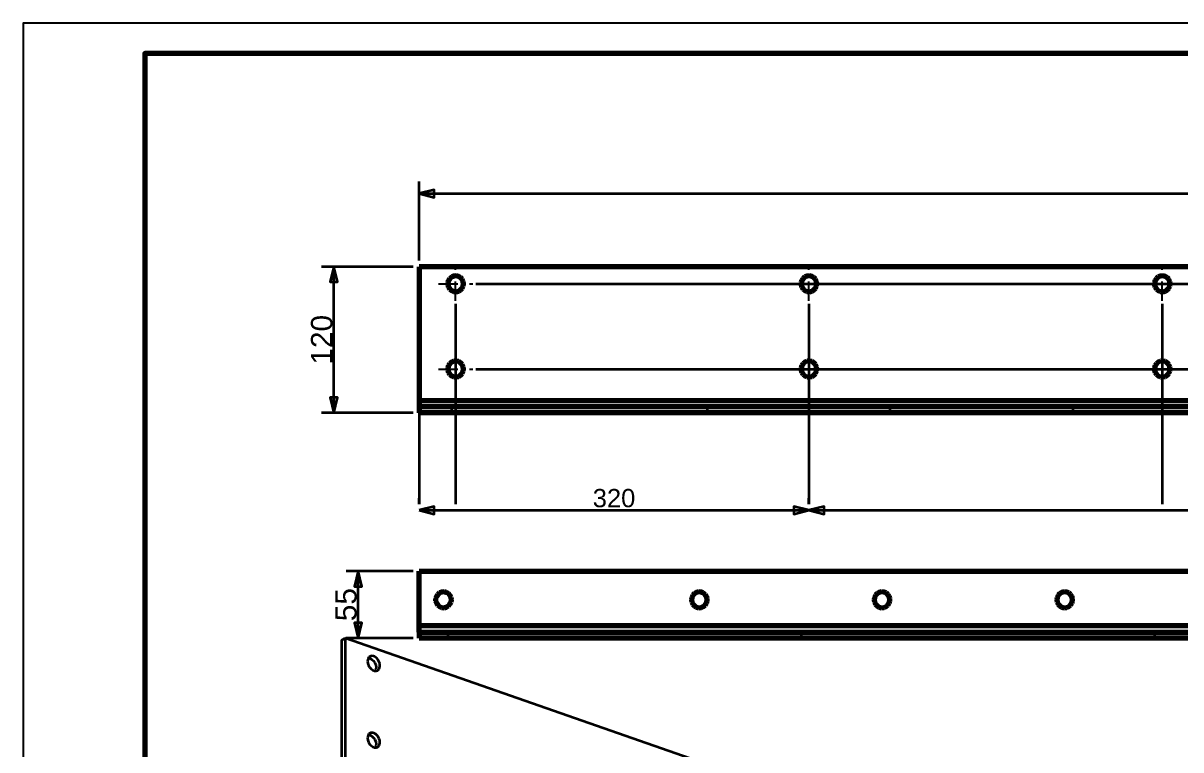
# Model space of a CAD drawing. Header units: millimetres. Extents: x 0 to 420, y 0 to 297.
# Drawn here: x 0 to 190.1, y 177.7 to 297 of the extents above; entities that cross this region are included whole.
import ezdxf
from ezdxf.enums import TextEntityAlignment as Align

# ---------------------------------------------------------------- set-up
doc = ezdxf.new("R2010")
doc.units = ezdxf.units.MM
doc.linetypes.add('CENTER', pattern=[5.08, 3.175, -0.635, 0.635, -0.635])
doc.linetypes.add('DASHED', pattern=[1.524, 1.27, -0.254])
doc.styles.add('GOST', font='Arial')

msp = doc.modelspace()

# ---------------------------------------------------------------- linework, layer by layer
at = {"color": 7, "lineweight": 35}
for p, q in [((65, 258), (65, 271)), ((65, 269), (367, 269)), ((64, 257), (49, 257)), ((51, 233), (51, 257)), ((74.3, 254.2), (382, 254.2)), ((132.3, 254.2), (382, 254.2)), ((71, 250.9), (71, 218)), ((129, 250.9), (129, 218)), ((187, 250.9), (187, 218)), ((74.3, 240.2), (382, 240.2)), ((132.3, 240.2), (382, 240.2)), ((71, 236.9), (71, 218)), ((129, 236.9), (129, 218)), ((187, 236.9), (187, 218)), ((64, 233), (49, 233)), ((65, 233), (65, 218)), ((65, 218), (65, 219)), ((129, 218), (129, 219)), ((129, 218), (129, 219)), ((65, 217), (129, 217)), ((129, 217), (303, 217)), ((64, 207), (53, 207)), ((55, 196), (55, 207)), ((64, 196), (53, 196))]:
    msp.add_line(p, q, dxfattribs=at)
at = {"color": 1, "lineweight": 70}
for p, q in [((65, 257), (65, 235)), ((367, 257), (65, 257)), ((69.83, 254.76), (69.71, 254.39)), ((70.05, 255.08), (69.83, 254.76)), ((70.35, 255.33), (70.05, 255.08)), ((70.71, 255.47), (70.35, 255.33)), ((71.1, 255.5), (70.71, 255.47)), ((71.47, 255.41), (71.1, 255.5)), ((71.81, 255.22), (71.47, 255.41)), ((72.07, 254.93), (71.81, 255.22)), ((72.24, 254.58), (72.07, 254.93)), ((127.83, 254.76), (127.71, 254.39)), ((128.05, 255.08), (127.83, 254.76)), ((128.35, 255.33), (128.05, 255.08)), ((128.71, 255.47), (128.35, 255.33)), ((129.1, 255.5), (128.71, 255.47)), ((129.47, 255.41), (129.1, 255.5)), ((129.81, 255.22), (129.47, 255.41)), ((130.07, 254.93), (129.81, 255.22)), ((130.24, 254.58), (130.07, 254.93)), ((185.83, 254.76), (185.71, 254.39)), ((186.05, 255.08), (185.83, 254.76)), ((186.35, 255.33), (186.05, 255.08)), ((186.71, 255.47), (186.35, 255.33)), ((187.1, 255.5), (186.71, 255.47)), ((187.47, 255.41), (187.1, 255.5)), ((187.81, 255.22), (187.47, 255.41)), ((188.07, 254.93), (187.81, 255.22)), ((188.24, 254.58), (188.07, 254.93)), ((69.71, 254.39), (69.71, 254.01)), ((69.71, 254.01), (69.83, 253.64)), ((69.83, 253.64), (70.05, 253.32)), ((70.05, 253.32), (70.35, 253.07)), ((70.35, 253.07), (70.71, 252.93)), ((70.71, 252.93), (71.1, 252.9)), ((71.1, 252.9), (71.47, 252.99)), ((71.47, 252.99), (71.81, 253.18)), ((71.81, 253.18), (72.07, 253.47)), ((72.07, 253.47), (72.24, 253.82)), ((72.3, 254.2), (72.24, 254.58)), ((72.24, 253.82), (72.3, 254.2)), ((127.71, 254.39), (127.71, 254.01)), ((127.71, 254.01), (127.83, 253.64)), ((127.83, 253.64), (128.05, 253.32)), ((128.05, 253.32), (128.35, 253.07)), ((128.35, 253.07), (128.71, 252.93)), ((128.71, 252.93), (129.1, 252.9)), ((129.1, 252.9), (129.47, 252.99)), ((129.47, 252.99), (129.81, 253.18)), ((129.81, 253.18), (130.07, 253.47)), ((130.07, 253.47), (130.24, 253.82)), ((130.3, 254.2), (130.24, 254.58)), ((130.24, 253.82), (130.3, 254.2)), ((185.71, 254.39), (185.71, 254.01)), ((185.71, 254.01), (185.83, 253.64)), ((185.83, 253.64), (186.05, 253.32)), ((186.05, 253.32), (186.35, 253.07)), ((186.35, 253.07), (186.71, 252.93)), ((186.71, 252.93), (187.1, 252.9)), ((187.1, 252.9), (187.47, 252.99)), ((187.47, 252.99), (187.81, 253.18)), ((187.81, 253.18), (188.07, 253.47)), ((188.07, 253.47), (188.24, 253.82)), ((188.3, 254.2), (188.24, 254.58)), ((188.24, 253.82), (188.3, 254.2)), ((70.71, 241.47), (70.35, 241.33)), ((71.1, 241.5), (70.71, 241.47)), ((71.47, 241.41), (71.1, 241.5)), ((71.81, 241.22), (71.47, 241.41)), ((128.71, 241.47), (128.35, 241.33)), ((129.1, 241.5), (128.71, 241.47)), ((129.47, 241.41), (129.1, 241.5)), ((129.81, 241.22), (129.47, 241.41)), ((186.71, 241.47), (186.35, 241.33)), ((187.1, 241.5), (186.71, 241.47)), ((187.47, 241.41), (187.1, 241.5)), ((187.81, 241.22), (187.47, 241.41)), ((69.83, 240.76), (69.71, 240.39)), ((69.71, 240.39), (69.71, 240.01)), ((69.71, 240.01), (69.83, 239.64)), ((70.05, 241.08), (69.83, 240.76)), ((69.83, 239.64), (70.05, 239.32)), ((70.35, 241.33), (70.05, 241.08)), ((72.07, 240.93), (71.81, 241.22)), ((71.81, 239.18), (72.07, 239.47)), ((72.24, 240.58), (72.07, 240.93)), ((72.07, 239.47), (72.24, 239.82)), ((72.3, 240.2), (72.24, 240.58)), ((72.24, 239.82), (72.3, 240.2)), ((127.83, 240.76), (127.71, 240.39)), ((127.71, 240.39), (127.71, 240.01)), ((127.71, 240.01), (127.83, 239.64)), ((128.05, 241.08), (127.83, 240.76)), ((127.83, 239.64), (128.05, 239.32)), ((128.35, 241.33), (128.05, 241.08)), ((130.07, 240.93), (129.81, 241.22)), ((129.81, 239.18), (130.07, 239.47)), ((130.24, 240.58), (130.07, 240.93)), ((130.07, 239.47), (130.24, 239.82)), ((130.3, 240.2), (130.24, 240.58)), ((130.24, 239.82), (130.3, 240.2)), ((185.83, 240.76), (185.71, 240.39)), ((185.71, 240.39), (185.71, 240.01)), ((185.71, 240.01), (185.83, 239.64)), ((186.05, 241.08), (185.83, 240.76)), ((185.83, 239.64), (186.05, 239.32)), ((186.35, 241.33), (186.05, 241.08)), ((188.07, 240.93), (187.81, 241.22)), ((187.81, 239.18), (188.07, 239.47)), ((188.24, 240.58), (188.07, 240.93)), ((188.07, 239.47), (188.24, 239.82)), ((188.3, 240.2), (188.24, 240.58)), ((188.24, 239.82), (188.3, 240.2)), ((70.05, 239.32), (70.35, 239.07)), ((70.35, 239.07), (70.71, 238.93)), ((70.71, 238.93), (71.1, 238.9)), ((71.1, 238.9), (71.47, 238.99)), ((71.47, 238.99), (71.81, 239.18)), ((128.05, 239.32), (128.35, 239.07)), ((128.35, 239.07), (128.71, 238.93)), ((128.71, 238.93), (129.1, 238.9)), ((129.1, 238.9), (129.47, 238.99)), ((129.47, 238.99), (129.81, 239.18)), ((186.05, 239.32), (186.35, 239.07)), ((186.35, 239.07), (186.71, 238.93)), ((186.71, 238.93), (187.1, 238.9)), ((187.1, 238.9), (187.47, 238.99)), ((187.47, 238.99), (187.81, 239.18)), ((65, 235), (65, 234.89)), ((65, 235), (367, 235)), ((65, 234.89), (65, 234.78)), ((65, 234.78), (65, 234.67)), ((65, 234.67), (65, 234.57)), ((65, 234.57), (65, 234.47)), ((65, 234.47), (65, 234.38)), ((65, 234.38), (65, 234.29)), ((65, 234.29), (65, 234.22)), ((65, 234.22), (65, 234.15)), ((65, 234.15), (65, 234.1)), ((65, 234.1), (65, 234.06)), ((65, 234.06), (65, 234.03)), ((65, 234.03), (65, 234.01)), ((65, 234.01), (65, 234)), ((65, 234), (65, 233)), ((367, 234), (65, 234)), ((367, 233), (65, 233)), ((65, 198), (65, 207)), ((65, 207), (367, 207)), ((68.35, 203.43), (68.05, 203.18)), ((68.71, 203.57), (68.35, 203.43)), ((69.1, 203.6), (68.71, 203.57)), ((69.47, 203.51), (69.1, 203.6)), ((69.81, 203.32), (69.47, 203.51)), ((110.53, 203.51), (110.19, 203.32)), ((110.9, 203.6), (110.53, 203.51)), ((111.29, 203.57), (110.9, 203.6)), ((111.65, 203.43), (111.29, 203.57)), ((111.95, 203.18), (111.65, 203.43)), ((140.53, 203.51), (140.19, 203.32)), ((140.9, 203.6), (140.53, 203.51)), ((141.29, 203.57), (140.9, 203.6)), ((141.65, 203.43), (141.29, 203.57)), ((141.95, 203.18), (141.65, 203.43)), ((170.53, 203.51), (170.19, 203.32)), ((170.9, 203.6), (170.53, 203.51)), ((171.29, 203.57), (170.9, 203.6)), ((171.65, 203.43), (171.29, 203.57)), ((171.95, 203.18), (171.65, 203.43)), ((67.83, 202.86), (67.71, 202.49)), ((67.71, 202.49), (67.71, 202.11)), ((67.71, 202.11), (67.83, 201.74)), ((68.05, 203.18), (67.83, 202.86)), ((67.83, 201.74), (68.05, 201.42)), ((70.07, 203.03), (69.81, 203.32)), ((69.81, 201.28), (70.07, 201.57)), ((70.24, 202.68), (70.07, 203.03)), ((70.07, 201.57), (70.24, 201.92)), ((70.3, 202.3), (70.24, 202.68)), ((70.24, 201.92), (70.3, 202.3)), ((109.76, 202.68), (109.7, 202.3)), ((109.7, 202.3), (109.76, 201.92)), ((109.93, 203.03), (109.76, 202.68)), ((109.76, 201.92), (109.93, 201.57)), ((110.19, 203.32), (109.93, 203.03)), ((109.93, 201.57), (110.19, 201.28)), ((112.17, 202.86), (111.95, 203.18)), ((111.95, 201.42), (112.17, 201.74)), ((112.29, 202.49), (112.17, 202.86)), ((112.17, 201.74), (112.29, 202.11)), ((112.29, 202.11), (112.29, 202.49)), ((139.76, 202.68), (139.7, 202.3)), ((139.7, 202.3), (139.76, 201.92)), ((139.93, 203.03), (139.76, 202.68)), ((139.76, 201.92), (139.93, 201.57)), ((140.19, 203.32), (139.93, 203.03)), ((139.93, 201.57), (140.19, 201.28)), ((142.17, 202.86), (141.95, 203.18)), ((141.95, 201.42), (142.17, 201.74)), ((142.29, 202.49), (142.17, 202.86)), ((142.17, 201.74), (142.29, 202.11)), ((142.29, 202.11), (142.29, 202.49)), ((169.76, 202.68), (169.7, 202.3)), ((169.7, 202.3), (169.76, 201.92)), ((169.93, 203.03), (169.76, 202.68)), ((169.76, 201.92), (169.93, 201.57)), ((170.19, 203.32), (169.93, 203.03)), ((169.93, 201.57), (170.19, 201.28)), ((172.17, 202.86), (171.95, 203.18)), ((171.95, 201.42), (172.17, 201.74)), ((172.29, 202.49), (172.17, 202.86)), ((172.17, 201.74), (172.29, 202.11)), ((172.29, 202.11), (172.29, 202.49)), ((68.05, 201.42), (68.35, 201.17)), ((68.35, 201.17), (68.71, 201.03)), ((68.71, 201.03), (69.1, 201)), ((69.1, 201), (69.47, 201.09)), ((69.47, 201.09), (69.81, 201.28)), ((110.19, 201.28), (110.53, 201.09)), ((110.53, 201.09), (110.9, 201)), ((110.9, 201), (111.29, 201.03)), ((111.29, 201.03), (111.65, 201.17)), ((111.65, 201.17), (111.95, 201.42)), ((140.19, 201.28), (140.53, 201.09)), ((140.53, 201.09), (140.9, 201)), ((140.9, 201), (141.29, 201.03)), ((141.29, 201.03), (141.65, 201.17)), ((141.65, 201.17), (141.95, 201.42)), ((170.19, 201.28), (170.53, 201.09)), ((170.53, 201.09), (170.9, 201)), ((170.9, 201), (171.29, 201.03)), ((171.29, 201.03), (171.65, 201.17)), ((171.65, 201.17), (171.95, 201.42)), ((65, 197.89), (65, 198)), ((367, 198), (65, 198)), ((65, 197.78), (65, 197.89)), ((65, 197.67), (65, 197.78)), ((65, 197.57), (65, 197.67)), ((65, 197.47), (65, 197.57)), ((65, 197.38), (65, 197.47)), ((65, 197.29), (65, 197.38)), ((65, 197.22), (65, 197.29)), ((65, 197.15), (65, 197.22)), ((65, 197.1), (65, 197.15)), ((65, 197.06), (65, 197.1)), ((65, 197.03), (65, 197.06)), ((65, 197.01), (65, 197.03)), ((65, 197), (65, 197.01)), ((65, 197), (65, 196)), ((65, 197), (367, 197)), ((367, 196), (65, 196))]:
    msp.add_line(p, q, dxfattribs=at)
at = {"color": 5, "linetype": 'DASHED', "lineweight": 35}
for p, q in [((65, 257), (367, 257)), ((65, 235), (65, 257)), ((69.71, 254.39), (69.83, 254.76)), ((69.83, 254.76), (70.05, 255.08)), ((70.05, 255.08), (70.35, 255.33)), ((70.35, 255.33), (70.71, 255.47)), ((70.71, 255.47), (71.1, 255.5)), ((71.1, 255.5), (71.47, 255.41)), ((71.47, 255.41), (71.81, 255.22)), ((71.81, 255.22), (72.07, 254.93)), ((72.07, 254.93), (72.24, 254.58)), ((127.71, 254.39), (127.83, 254.76)), ((127.83, 254.76), (128.05, 255.08)), ((128.05, 255.08), (128.35, 255.33)), ((128.35, 255.33), (128.71, 255.47)), ((128.71, 255.47), (129.1, 255.5)), ((129.1, 255.5), (129.47, 255.41)), ((129.47, 255.41), (129.81, 255.22)), ((129.81, 255.22), (130.07, 254.93)), ((130.07, 254.93), (130.24, 254.58)), ((185.71, 254.39), (185.83, 254.76)), ((185.83, 254.76), (186.05, 255.08)), ((186.05, 255.08), (186.35, 255.33)), ((186.35, 255.33), (186.71, 255.47)), ((186.71, 255.47), (187.1, 255.5)), ((187.1, 255.5), (187.47, 255.41)), ((187.47, 255.41), (187.81, 255.22)), ((187.81, 255.22), (188.07, 254.93)), ((188.07, 254.93), (188.24, 254.58)), ((69.71, 254.01), (69.71, 254.39)), ((69.83, 253.64), (69.71, 254.01)), ((70.05, 253.32), (69.83, 253.64)), ((70.35, 253.07), (70.05, 253.32)), ((70.71, 252.93), (70.35, 253.07)), ((71.1, 252.9), (70.71, 252.93)), ((71.47, 252.99), (71.1, 252.9)), ((71.81, 253.18), (71.47, 252.99)), ((72.07, 253.47), (71.81, 253.18)), ((72.24, 253.82), (72.07, 253.47)), ((72.24, 254.58), (72.3, 254.2)), ((72.3, 254.2), (72.24, 253.82)), ((127.71, 254.01), (127.71, 254.39)), ((127.83, 253.64), (127.71, 254.01)), ((128.05, 253.32), (127.83, 253.64)), ((128.35, 253.07), (128.05, 253.32)), ((128.71, 252.93), (128.35, 253.07)), ((129.1, 252.9), (128.71, 252.93)), ((129.47, 252.99), (129.1, 252.9)), ((129.81, 253.18), (129.47, 252.99)), ((130.07, 253.47), (129.81, 253.18)), ((130.24, 253.82), (130.07, 253.47)), ((130.24, 254.58), (130.3, 254.2)), ((130.3, 254.2), (130.24, 253.82)), ((185.71, 254.01), (185.71, 254.39)), ((185.83, 253.64), (185.71, 254.01)), ((186.05, 253.32), (185.83, 253.64)), ((186.35, 253.07), (186.05, 253.32)), ((186.71, 252.93), (186.35, 253.07)), ((187.1, 252.9), (186.71, 252.93)), ((187.47, 252.99), (187.1, 252.9)), ((187.81, 253.18), (187.47, 252.99)), ((188.07, 253.47), (187.81, 253.18)), ((188.24, 253.82), (188.07, 253.47)), ((188.24, 254.58), (188.3, 254.2)), ((188.3, 254.2), (188.24, 253.82)), ((70.35, 241.33), (70.71, 241.47)), ((70.71, 241.47), (71.1, 241.5)), ((71.1, 241.5), (71.47, 241.41)), ((71.47, 241.41), (71.81, 241.22)), ((128.35, 241.33), (128.71, 241.47)), ((128.71, 241.47), (129.1, 241.5)), ((129.1, 241.5), (129.47, 241.41)), ((129.47, 241.41), (129.81, 241.22)), ((186.35, 241.33), (186.71, 241.47)), ((186.71, 241.47), (187.1, 241.5)), ((187.1, 241.5), (187.47, 241.41)), ((187.47, 241.41), (187.81, 241.22)), ((69.71, 240.39), (69.83, 240.76)), ((69.71, 240.01), (69.71, 240.39)), ((69.83, 239.64), (69.71, 240.01)), ((69.83, 240.76), (70.05, 241.08)), ((70.05, 239.32), (69.83, 239.64)), ((70.05, 241.08), (70.35, 241.33)), ((71.81, 241.22), (72.07, 240.93)), ((72.07, 239.47), (71.81, 239.18)), ((72.07, 240.93), (72.24, 240.58)), ((72.24, 239.82), (72.07, 239.47)), ((72.24, 240.58), (72.3, 240.2)), ((72.3, 240.2), (72.24, 239.82)), ((127.71, 240.39), (127.83, 240.76)), ((127.71, 240.01), (127.71, 240.39)), ((127.83, 239.64), (127.71, 240.01)), ((127.83, 240.76), (128.05, 241.08)), ((128.05, 239.32), (127.83, 239.64)), ((128.05, 241.08), (128.35, 241.33)), ((129.81, 241.22), (130.07, 240.93)), ((130.07, 239.47), (129.81, 239.18)), ((130.07, 240.93), (130.24, 240.58)), ((130.24, 239.82), (130.07, 239.47)), ((130.24, 240.58), (130.3, 240.2)), ((130.3, 240.2), (130.24, 239.82)), ((185.71, 240.39), (185.83, 240.76)), ((185.71, 240.01), (185.71, 240.39)), ((185.83, 239.64), (185.71, 240.01)), ((185.83, 240.76), (186.05, 241.08)), ((186.05, 239.32), (185.83, 239.64)), ((186.05, 241.08), (186.35, 241.33)), ((187.81, 241.22), (188.07, 240.93)), ((188.07, 239.47), (187.81, 239.18)), ((188.07, 240.93), (188.24, 240.58)), ((188.24, 239.82), (188.07, 239.47)), ((188.24, 240.58), (188.3, 240.2)), ((188.3, 240.2), (188.24, 239.82)), ((70.35, 239.07), (70.05, 239.32)), ((70.71, 238.93), (70.35, 239.07)), ((71.1, 238.9), (70.71, 238.93)), ((71.47, 238.99), (71.1, 238.9)), ((71.81, 239.18), (71.47, 238.99)), ((128.35, 239.07), (128.05, 239.32)), ((128.71, 238.93), (128.35, 239.07)), ((129.1, 238.9), (128.71, 238.93)), ((129.47, 238.99), (129.1, 238.9)), ((129.81, 239.18), (129.47, 238.99)), ((186.35, 239.07), (186.05, 239.32)), ((186.71, 238.93), (186.35, 239.07)), ((187.1, 238.9), (186.71, 238.93)), ((187.47, 238.99), (187.1, 238.9)), ((187.81, 239.18), (187.47, 238.99)), ((65, 234.78), (65, 235)), ((65, 234.55), (65, 234.78)), ((65, 234.34), (65, 234.55)), ((65, 234.13), (65, 234.34)), ((65, 233.94), (65, 234.13)), ((65, 234), (367, 234)), ((65, 233), (65, 234)), ((65, 233.75), (65, 233.94)), ((67.73, 234), (67.7, 234)), ((67.7, 234), (67.73, 234)), ((67.83, 234), (67.73, 234)), ((67.73, 234), (67.83, 234)), ((67.98, 234), (67.83, 234)), ((67.83, 234), (67.98, 234)), ((68.19, 234), (67.98, 234)), ((67.98, 234), (68.19, 234)), ((68.44, 234), (68.19, 234)), ((68.19, 234), (68.44, 234)), ((68.71, 234), (68.44, 234)), ((68.44, 234), (68.71, 234)), ((69, 234), (68.71, 234)), ((68.71, 234), (69, 234)), ((69.29, 234), (69, 234)), ((69, 234), (69.29, 234)), ((69.56, 234), (69.29, 234)), ((69.29, 234), (69.56, 234)), ((69.81, 234), (69.56, 234)), ((69.56, 234), (69.81, 234)), ((70.02, 234), (69.81, 234)), ((69.81, 234), (70.02, 234)), ((70.17, 234), (70.02, 234)), ((70.02, 234), (70.17, 234)), ((70.27, 234), (70.17, 234)), ((70.17, 234), (70.27, 234)), ((70.3, 234), (70.27, 234)), ((70.27, 234), (70.3, 234)), ((70.3, 234), (70.3, 233)), ((109.73, 234), (109.7, 234)), ((109.7, 234), (109.73, 234)), ((109.83, 234), (109.73, 234)), ((109.73, 234), (109.83, 234)), ((109.98, 234), (109.83, 234)), ((109.83, 234), (109.98, 234)), ((110.19, 234), (109.98, 234)), ((109.98, 234), (110.19, 234)), ((110.44, 234), (110.19, 234)), ((110.19, 234), (110.44, 234)), ((110.71, 234), (110.44, 234)), ((110.44, 234), (110.71, 234)), ((111, 234), (110.71, 234)), ((110.71, 234), (111, 234)), ((111.29, 234), (111, 234)), ((111, 234), (111.29, 234)), ((111.56, 234), (111.29, 234)), ((111.29, 234), (111.56, 234)), ((111.81, 234), (111.56, 234)), ((111.56, 234), (111.81, 234)), ((112.02, 234), (111.81, 234)), ((111.81, 234), (112.02, 234)), ((112.17, 234), (112.02, 234)), ((112.02, 234), (112.17, 234)), ((112.27, 234), (112.17, 234)), ((112.17, 234), (112.27, 234)), ((112.3, 234), (112.27, 234)), ((112.27, 234), (112.3, 234)), ((112.3, 234), (112.3, 233)), ((139.73, 234), (139.7, 234)), ((139.7, 234), (139.73, 234)), ((139.83, 234), (139.73, 234)), ((139.73, 234), (139.83, 234)), ((139.98, 234), (139.83, 234)), ((139.83, 234), (139.98, 234)), ((140.19, 234), (139.98, 234)), ((139.98, 234), (140.19, 234)), ((140.44, 234), (140.19, 234)), ((140.19, 234), (140.44, 234)), ((140.71, 234), (140.44, 234)), ((140.44, 234), (140.71, 234)), ((141, 234), (140.71, 234)), ((140.71, 234), (141, 234)), ((141.29, 234), (141, 234)), ((141, 234), (141.29, 234)), ((141.56, 234), (141.29, 234)), ((141.29, 234), (141.56, 234)), ((141.81, 234), (141.56, 234)), ((141.56, 234), (141.81, 234)), ((142.02, 234), (141.81, 234)), ((141.81, 234), (142.02, 234)), ((142.17, 234), (142.02, 234)), ((142.02, 234), (142.17, 234)), ((142.27, 234), (142.17, 234)), ((142.17, 234), (142.27, 234)), ((142.3, 234), (142.27, 234)), ((142.27, 234), (142.3, 234)), ((142.3, 234), (142.3, 233)), ((169.73, 234), (169.7, 234)), ((169.7, 234), (169.73, 234)), ((169.83, 234), (169.73, 234)), ((169.73, 234), (169.83, 234)), ((169.98, 234), (169.83, 234)), ((169.83, 234), (169.98, 234)), ((170.19, 234), (169.98, 234)), ((169.98, 234), (170.19, 234)), ((170.44, 234), (170.19, 234)), ((170.19, 234), (170.44, 234)), ((170.71, 234), (170.44, 234)), ((170.44, 234), (170.71, 234)), ((171, 234), (170.71, 234)), ((170.71, 234), (171, 234)), ((171.29, 234), (171, 234)), ((171, 234), (171.29, 234)), ((171.56, 234), (171.29, 234)), ((171.29, 234), (171.56, 234)), ((171.81, 234), (171.56, 234)), ((171.56, 234), (171.81, 234)), ((172.02, 234), (171.81, 234)), ((171.81, 234), (172.02, 234)), ((172.17, 234), (172.02, 234)), ((172.02, 234), (172.17, 234)), ((172.27, 234), (172.17, 234)), ((172.17, 234), (172.27, 234)), ((172.3, 234), (172.27, 234)), ((172.27, 234), (172.3, 234)), ((172.3, 234), (172.3, 233)), ((65, 233.59), (65, 233.75)), ((65, 233.44), (65, 233.59)), ((65, 233.31), (65, 233.44)), ((65, 233.2), (65, 233.31)), ((65, 233.11), (65, 233.2)), ((65, 233.05), (65, 233.11)), ((65, 233.01), (65, 233.05)), ((65, 233), (65, 233.01)), ((367, 233), (65, 233)), ((67.73, 233), (67.7, 233)), ((67.7, 233), (67.73, 233)), ((67.83, 233), (67.73, 233)), ((67.73, 233), (67.83, 233)), ((67.98, 233), (67.83, 233)), ((67.83, 233), (67.98, 233)), ((68.19, 233), (67.98, 233)), ((67.98, 233), (68.19, 233)), ((68.44, 233), (68.19, 233)), ((68.19, 233), (68.44, 233)), ((68.71, 233), (68.44, 233)), ((68.44, 233), (68.71, 233)), ((69, 233), (68.71, 233)), ((68.71, 233), (69, 233)), ((69.29, 233), (69, 233)), ((69, 233), (69.29, 233)), ((69.56, 233), (69.29, 233)), ((69.29, 233), (69.56, 233)), ((69.81, 233), (69.56, 233)), ((69.56, 233), (69.81, 233)), ((70.02, 233), (69.81, 233)), ((69.81, 233), (70.02, 233)), ((70.17, 233), (70.02, 233)), ((70.02, 233), (70.17, 233)), ((70.27, 233), (70.17, 233)), ((70.17, 233), (70.27, 233)), ((70.3, 233), (70.27, 233)), ((70.27, 233), (70.3, 233)), ((109.73, 233), (109.7, 233)), ((109.7, 233), (109.73, 233)), ((109.83, 233), (109.73, 233)), ((109.73, 233), (109.83, 233)), ((109.98, 233), (109.83, 233)), ((109.83, 233), (109.98, 233)), ((110.19, 233), (109.98, 233)), ((109.98, 233), (110.19, 233)), ((110.44, 233), (110.19, 233)), ((110.19, 233), (110.44, 233)), ((110.71, 233), (110.44, 233)), ((110.44, 233), (110.71, 233)), ((111, 233), (110.71, 233)), ((110.71, 233), (111, 233)), ((111.29, 233), (111, 233)), ((111, 233), (111.29, 233)), ((111.56, 233), (111.29, 233)), ((111.29, 233), (111.56, 233)), ((111.81, 233), (111.56, 233)), ((111.56, 233), (111.81, 233)), ((112.02, 233), (111.81, 233)), ((111.81, 233), (112.02, 233)), ((112.17, 233), (112.02, 233)), ((112.02, 233), (112.17, 233)), ((112.27, 233), (112.17, 233)), ((112.17, 233), (112.27, 233)), ((112.3, 233), (112.27, 233)), ((112.27, 233), (112.3, 233)), ((139.73, 233), (139.7, 233)), ((139.7, 233), (139.73, 233)), ((139.83, 233), (139.73, 233)), ((139.73, 233), (139.83, 233)), ((139.98, 233), (139.83, 233)), ((139.83, 233), (139.98, 233)), ((140.19, 233), (139.98, 233)), ((139.98, 233), (140.19, 233)), ((140.44, 233), (140.19, 233)), ((140.19, 233), (140.44, 233)), ((140.71, 233), (140.44, 233)), ((140.44, 233), (140.71, 233)), ((141, 233), (140.71, 233)), ((140.71, 233), (141, 233)), ((141.29, 233), (141, 233)), ((141, 233), (141.29, 233)), ((141.56, 233), (141.29, 233)), ((141.29, 233), (141.56, 233)), ((141.81, 233), (141.56, 233)), ((141.56, 233), (141.81, 233)), ((142.02, 233), (141.81, 233)), ((141.81, 233), (142.02, 233)), ((142.17, 233), (142.02, 233)), ((142.02, 233), (142.17, 233)), ((142.27, 233), (142.17, 233)), ((142.17, 233), (142.27, 233)), ((142.3, 233), (142.27, 233)), ((142.27, 233), (142.3, 233)), ((169.73, 233), (169.7, 233)), ((169.7, 233), (169.73, 233)), ((169.83, 233), (169.73, 233)), ((169.73, 233), (169.83, 233)), ((169.98, 233), (169.83, 233)), ((169.83, 233), (169.98, 233)), ((170.19, 233), (169.98, 233)), ((169.98, 233), (170.19, 233)), ((170.44, 233), (170.19, 233)), ((170.19, 233), (170.44, 233)), ((170.71, 233), (170.44, 233)), ((170.44, 233), (170.71, 233)), ((171, 233), (170.71, 233)), ((170.71, 233), (171, 233)), ((171.29, 233), (171, 233)), ((171, 233), (171.29, 233)), ((171.56, 233), (171.29, 233)), ((171.29, 233), (171.56, 233)), ((171.81, 233), (171.56, 233)), ((171.56, 233), (171.81, 233)), ((172.02, 233), (171.81, 233)), ((171.81, 233), (172.02, 233)), ((172.17, 233), (172.02, 233)), ((172.02, 233), (172.17, 233)), ((172.27, 233), (172.17, 233)), ((172.17, 233), (172.27, 233)), ((172.3, 233), (172.27, 233)), ((172.27, 233), (172.3, 233)), ((65, 198), (65, 207)), ((65, 207), (367, 207)), ((68.05, 203.18), (68.35, 203.43)), ((68.35, 203.43), (68.71, 203.57)), ((68.71, 203.57), (69.1, 203.6)), ((69.1, 203.6), (69.47, 203.51)), ((69.47, 203.51), (69.81, 203.32)), ((110.19, 203.32), (110.53, 203.51)), ((110.53, 203.51), (110.9, 203.6)), ((110.9, 203.6), (111.29, 203.57)), ((111.29, 203.57), (111.65, 203.43)), ((111.65, 203.43), (111.95, 203.18)), ((140.19, 203.32), (140.53, 203.51)), ((140.53, 203.51), (140.9, 203.6)), ((140.9, 203.6), (141.29, 203.57)), ((141.29, 203.57), (141.65, 203.43)), ((141.65, 203.43), (141.95, 203.18)), ((170.19, 203.32), (170.53, 203.51)), ((170.53, 203.51), (170.9, 203.6)), ((170.9, 203.6), (171.29, 203.57)), ((171.29, 203.57), (171.65, 203.43)), ((171.65, 203.43), (171.95, 203.18)), ((67.71, 202.49), (67.83, 202.86)), ((67.71, 202.11), (67.71, 202.49)), ((67.83, 201.74), (67.71, 202.11)), ((67.83, 202.86), (68.05, 203.18)), ((68.05, 201.42), (67.83, 201.74)), ((69.81, 203.32), (70.07, 203.03)), ((70.07, 201.57), (69.81, 201.28)), ((70.07, 203.03), (70.24, 202.68)), ((70.24, 201.92), (70.07, 201.57)), ((70.24, 202.68), (70.3, 202.3)), ((70.3, 202.3), (70.24, 201.92)), ((109.7, 202.3), (109.76, 202.68)), ((109.76, 201.92), (109.7, 202.3)), ((109.76, 202.68), (109.93, 203.03)), ((109.93, 201.57), (109.76, 201.92)), ((109.93, 203.03), (110.19, 203.32)), ((110.19, 201.28), (109.93, 201.57)), ((111.95, 203.18), (112.17, 202.86)), ((112.17, 201.74), (111.95, 201.42)), ((112.17, 202.86), (112.29, 202.49)), ((112.29, 202.11), (112.17, 201.74)), ((112.29, 202.49), (112.29, 202.11)), ((139.7, 202.3), (139.76, 202.68)), ((139.76, 201.92), (139.7, 202.3)), ((139.76, 202.68), (139.93, 203.03)), ((139.93, 201.57), (139.76, 201.92)), ((139.93, 203.03), (140.19, 203.32)), ((140.19, 201.28), (139.93, 201.57)), ((141.95, 203.18), (142.17, 202.86)), ((142.17, 201.74), (141.95, 201.42)), ((142.17, 202.86), (142.29, 202.49)), ((142.29, 202.11), (142.17, 201.74)), ((142.29, 202.49), (142.29, 202.11)), ((169.7, 202.3), (169.76, 202.68)), ((169.76, 201.92), (169.7, 202.3)), ((169.76, 202.68), (169.93, 203.03)), ((169.93, 201.57), (169.76, 201.92)), ((169.93, 203.03), (170.19, 203.32)), ((170.19, 201.28), (169.93, 201.57)), ((171.95, 203.18), (172.17, 202.86)), ((172.17, 201.74), (171.95, 201.42)), ((172.17, 202.86), (172.29, 202.49)), ((172.29, 202.11), (172.17, 201.74)), ((172.29, 202.49), (172.29, 202.11)), ((68.35, 201.17), (68.05, 201.42)), ((68.71, 201.03), (68.35, 201.17)), ((69.1, 201), (68.71, 201.03)), ((69.47, 201.09), (69.1, 201)), ((69.81, 201.28), (69.47, 201.09)), ((110.53, 201.09), (110.19, 201.28)), ((110.9, 201), (110.53, 201.09)), ((111.29, 201.03), (110.9, 201)), ((111.65, 201.17), (111.29, 201.03)), ((111.95, 201.42), (111.65, 201.17)), ((140.53, 201.09), (140.19, 201.28)), ((140.9, 201), (140.53, 201.09)), ((141.29, 201.03), (140.9, 201)), ((141.65, 201.17), (141.29, 201.03)), ((141.95, 201.42), (141.65, 201.17)), ((170.53, 201.09), (170.19, 201.28)), ((170.9, 201), (170.53, 201.09)), ((171.29, 201.03), (170.9, 201)), ((171.65, 201.17), (171.29, 201.03)), ((171.95, 201.42), (171.65, 201.17)), ((65, 197.78), (65, 198)), ((65, 197.55), (65, 197.78)), ((65, 197.34), (65, 197.55)), ((65, 197.13), (65, 197.34)), ((65, 196.94), (65, 197.13)), ((367, 197), (65, 197)), ((65, 197), (65, 196)), ((65, 196.75), (65, 196.94)), ((65, 196.59), (65, 196.75)), ((65, 196.44), (65, 196.59)), ((65, 196.31), (65, 196.44)), ((65, 196.2), (65, 196.31)), ((65, 196.11), (65, 196.2)), ((65, 196.05), (65, 196.11)), ((65, 196.01), (65, 196.05)), ((65, 196), (65, 196.01)), ((65, 196), (367, 196)), ((69.7, 197), (69.7, 196)), ((69.7, 197), (69.73, 197)), ((69.73, 197), (69.7, 197)), ((69.7, 197), (69.7, 196)), ((69.7, 197), (69.73, 197)), ((69.73, 197), (69.7, 197)), ((69.7, 196), (69.73, 196)), ((69.73, 196), (69.7, 196)), ((69.7, 196), (69.73, 196)), ((69.73, 196), (69.7, 196)), ((69.73, 197), (69.83, 197)), ((69.83, 197), (69.73, 197)), ((69.73, 197), (69.83, 197)), ((69.83, 197), (69.73, 197)), ((69.73, 196), (69.83, 196)), ((69.83, 196), (69.73, 196)), ((69.73, 196), (69.83, 196)), ((69.83, 196), (69.73, 196)), ((69.83, 197), (69.98, 197)), ((69.98, 197), (69.83, 197)), ((69.83, 197), (69.98, 197)), ((69.98, 197), (69.83, 197)), ((69.83, 196), (69.98, 196)), ((69.98, 196), (69.83, 196)), ((69.83, 196), (69.98, 196)), ((69.98, 196), (69.83, 196)), ((69.98, 197), (70.19, 197)), ((70.19, 197), (69.98, 197)), ((69.98, 197), (70.19, 197)), ((70.19, 197), (69.98, 197)), ((69.98, 196), (70.19, 196)), ((70.19, 196), (69.98, 196)), ((69.98, 196), (70.19, 196)), ((70.19, 196), (69.98, 196)), ((70.19, 197), (70.44, 197)), ((70.44, 197), (70.19, 197)), ((70.19, 197), (70.44, 197)), ((70.44, 197), (70.19, 197)), ((70.19, 196), (70.44, 196)), ((70.44, 196), (70.19, 196)), ((70.19, 196), (70.44, 196)), ((70.44, 196), (70.19, 196)), ((70.44, 197), (70.71, 197)), ((70.71, 197), (70.44, 197)), ((70.44, 197), (70.71, 197)), ((70.71, 197), (70.44, 197)), ((70.44, 196), (70.71, 196)), ((70.71, 196), (70.44, 196)), ((70.44, 196), (70.71, 196)), ((70.71, 196), (70.44, 196)), ((70.71, 197), (71, 197)), ((71, 197), (70.71, 197)), ((70.71, 197), (71, 197)), ((71, 197), (70.71, 197)), ((70.71, 196), (71, 196)), ((71, 196), (70.71, 196)), ((70.71, 196), (71, 196)), ((71, 196), (70.71, 196)), ((71, 197), (71.29, 197)), ((71.29, 197), (71, 197)), ((71, 197), (71.29, 197)), ((71.29, 197), (71, 197)), ((71, 196), (71.29, 196)), ((71.29, 196), (71, 196)), ((71, 196), (71.29, 196)), ((71.29, 196), (71, 196)), ((71.29, 197), (71.56, 197)), ((71.56, 197), (71.29, 197)), ((71.29, 197), (71.56, 197)), ((71.56, 197), (71.29, 197)), ((71.29, 196), (71.56, 196)), ((71.56, 196), (71.29, 196)), ((71.29, 196), (71.56, 196)), ((71.56, 196), (71.29, 196)), ((71.56, 197), (71.81, 197)), ((71.81, 197), (71.56, 197)), ((71.56, 197), (71.81, 197)), ((71.81, 197), (71.56, 197)), ((71.56, 196), (71.81, 196)), ((71.81, 196), (71.56, 196)), ((71.56, 196), (71.81, 196)), ((71.81, 196), (71.56, 196)), ((71.81, 197), (72.02, 197)), ((72.02, 197), (71.81, 197)), ((71.81, 197), (72.02, 197)), ((72.02, 197), (71.81, 197)), ((71.81, 196), (72.02, 196)), ((72.02, 196), (71.81, 196)), ((71.81, 196), (72.02, 196)), ((72.02, 196), (71.81, 196)), ((72.02, 197), (72.17, 197)), ((72.17, 197), (72.02, 197)), ((72.02, 197), (72.17, 197)), ((72.17, 197), (72.02, 197)), ((72.02, 196), (72.17, 196)), ((72.17, 196), (72.02, 196)), ((72.02, 196), (72.17, 196)), ((72.17, 196), (72.02, 196)), ((72.17, 197), (72.27, 197)), ((72.27, 197), (72.17, 197)), ((72.17, 197), (72.27, 197)), ((72.27, 197), (72.17, 197)), ((72.17, 196), (72.27, 196)), ((72.27, 196), (72.17, 196)), ((72.17, 196), (72.27, 196)), ((72.27, 196), (72.17, 196)), ((72.27, 197), (72.3, 197)), ((72.3, 197), (72.27, 197)), ((72.27, 197), (72.3, 197)), ((72.3, 197), (72.27, 197)), ((72.27, 196), (72.3, 196)), ((72.3, 196), (72.27, 196)), ((72.27, 196), (72.3, 196)), ((72.3, 196), (72.27, 196)), ((127.7, 197), (127.7, 196)), ((127.7, 197), (127.73, 197)), ((127.73, 197), (127.7, 197)), ((127.7, 197), (127.7, 196)), ((127.7, 197), (127.73, 197)), ((127.73, 197), (127.7, 197)), ((127.7, 196), (127.73, 196)), ((127.73, 196), (127.7, 196)), ((127.7, 196), (127.73, 196)), ((127.73, 196), (127.7, 196)), ((127.73, 197), (127.83, 197)), ((127.83, 197), (127.73, 197)), ((127.73, 197), (127.83, 197)), ((127.83, 197), (127.73, 197)), ((127.73, 196), (127.83, 196)), ((127.83, 196), (127.73, 196)), ((127.73, 196), (127.83, 196)), ((127.83, 196), (127.73, 196)), ((127.83, 197), (127.98, 197)), ((127.98, 197), (127.83, 197)), ((127.83, 197), (127.98, 197)), ((127.98, 197), (127.83, 197)), ((127.83, 196), (127.98, 196)), ((127.98, 196), (127.83, 196)), ((127.83, 196), (127.98, 196)), ((127.98, 196), (127.83, 196)), ((127.98, 197), (128.19, 197)), ((128.19, 197), (127.98, 197)), ((127.98, 197), (128.19, 197)), ((128.19, 197), (127.98, 197)), ((127.98, 196), (128.19, 196)), ((128.19, 196), (127.98, 196)), ((127.98, 196), (128.19, 196)), ((128.19, 196), (127.98, 196)), ((128.19, 197), (128.44, 197)), ((128.44, 197), (128.19, 197)), ((128.19, 197), (128.44, 197)), ((128.44, 197), (128.19, 197)), ((128.19, 196), (128.44, 196)), ((128.44, 196), (128.19, 196)), ((128.19, 196), (128.44, 196)), ((128.44, 196), (128.19, 196)), ((128.44, 197), (128.71, 197)), ((128.71, 197), (128.44, 197)), ((128.44, 197), (128.71, 197)), ((128.71, 197), (128.44, 197)), ((128.44, 196), (128.71, 196)), ((128.71, 196), (128.44, 196)), ((128.44, 196), (128.71, 196)), ((128.71, 196), (128.44, 196)), ((128.71, 197), (129, 197)), ((129, 197), (128.71, 197)), ((128.71, 197), (129, 197)), ((129, 197), (128.71, 197)), ((128.71, 196), (129, 196)), ((129, 196), (128.71, 196)), ((128.71, 196), (129, 196)), ((129, 196), (128.71, 196)), ((129, 197), (129.29, 197)), ((129.29, 197), (129, 197)), ((129, 197), (129.29, 197)), ((129.29, 197), (129, 197)), ((129, 196), (129.29, 196)), ((129.29, 196), (129, 196)), ((129, 196), (129.29, 196)), ((129.29, 196), (129, 196)), ((129.29, 197), (129.56, 197)), ((129.56, 197), (129.29, 197)), ((129.29, 197), (129.56, 197)), ((129.56, 197), (129.29, 197)), ((129.29, 196), (129.56, 196)), ((129.56, 196), (129.29, 196)), ((129.29, 196), (129.56, 196)), ((129.56, 196), (129.29, 196)), ((129.56, 197), (129.81, 197)), ((129.81, 197), (129.56, 197)), ((129.56, 197), (129.81, 197)), ((129.81, 197), (129.56, 197)), ((129.56, 196), (129.81, 196)), ((129.81, 196), (129.56, 196)), ((129.56, 196), (129.81, 196)), ((129.81, 196), (129.56, 196)), ((129.81, 197), (130.02, 197)), ((130.02, 197), (129.81, 197)), ((129.81, 197), (130.02, 197)), ((130.02, 197), (129.81, 197)), ((129.81, 196), (130.02, 196)), ((130.02, 196), (129.81, 196)), ((129.81, 196), (130.02, 196)), ((130.02, 196), (129.81, 196)), ((130.02, 197), (130.17, 197)), ((130.17, 197), (130.02, 197)), ((130.02, 197), (130.17, 197)), ((130.17, 197), (130.02, 197)), ((130.02, 196), (130.17, 196)), ((130.17, 196), (130.02, 196)), ((130.02, 196), (130.17, 196)), ((130.17, 196), (130.02, 196)), ((130.17, 197), (130.27, 197)), ((130.27, 197), (130.17, 197)), ((130.17, 197), (130.27, 197)), ((130.27, 197), (130.17, 197)), ((130.17, 196), (130.27, 196)), ((130.27, 196), (130.17, 196)), ((130.17, 196), (130.27, 196)), ((130.27, 196), (130.17, 196)), ((130.27, 197), (130.3, 197)), ((130.3, 197), (130.27, 197)), ((130.27, 197), (130.3, 197)), ((130.3, 197), (130.27, 197)), ((130.27, 196), (130.3, 196)), ((130.3, 196), (130.27, 196)), ((130.27, 196), (130.3, 196)), ((130.3, 196), (130.27, 196)), ((185.7, 197), (185.7, 196)), ((185.7, 197), (185.73, 197)), ((185.73, 197), (185.7, 197)), ((185.7, 197), (185.7, 196)), ((185.7, 197), (185.73, 197)), ((185.73, 197), (185.7, 197)), ((185.7, 196), (185.73, 196)), ((185.73, 196), (185.7, 196)), ((185.7, 196), (185.73, 196)), ((185.73, 196), (185.7, 196)), ((185.73, 197), (185.83, 197)), ((185.83, 197), (185.73, 197)), ((185.73, 197), (185.83, 197)), ((185.83, 197), (185.73, 197)), ((185.73, 196), (185.83, 196)), ((185.83, 196), (185.73, 196)), ((185.73, 196), (185.83, 196)), ((185.83, 196), (185.73, 196)), ((185.83, 197), (185.98, 197)), ((185.98, 197), (185.83, 197)), ((185.83, 197), (185.98, 197)), ((185.98, 197), (185.83, 197)), ((185.83, 196), (185.98, 196)), ((185.98, 196), (185.83, 196)), ((185.83, 196), (185.98, 196)), ((185.98, 196), (185.83, 196)), ((185.98, 197), (186.19, 197)), ((186.19, 197), (185.98, 197)), ((185.98, 197), (186.19, 197)), ((186.19, 197), (185.98, 197)), ((185.98, 196), (186.19, 196)), ((186.19, 196), (185.98, 196)), ((185.98, 196), (186.19, 196)), ((186.19, 196), (185.98, 196)), ((186.19, 197), (186.44, 197)), ((186.44, 197), (186.19, 197)), ((186.19, 197), (186.44, 197)), ((186.44, 197), (186.19, 197)), ((186.19, 196), (186.44, 196)), ((186.44, 196), (186.19, 196)), ((186.19, 196), (186.44, 196)), ((186.44, 196), (186.19, 196)), ((186.44, 197), (186.71, 197)), ((186.71, 197), (186.44, 197)), ((186.44, 197), (186.71, 197)), ((186.71, 197), (186.44, 197)), ((186.44, 196), (186.71, 196)), ((186.71, 196), (186.44, 196)), ((186.44, 196), (186.71, 196)), ((186.71, 196), (186.44, 196)), ((186.71, 197), (187, 197)), ((187, 197), (186.71, 197)), ((186.71, 197), (187, 197)), ((187, 197), (186.71, 197)), ((186.71, 196), (187, 196)), ((187, 196), (186.71, 196)), ((186.71, 196), (187, 196)), ((187, 196), (186.71, 196)), ((187, 197), (187.29, 197)), ((187.29, 197), (187, 197)), ((187, 197), (187.29, 197)), ((187.29, 197), (187, 197)), ((187, 196), (187.29, 196)), ((187.29, 196), (187, 196)), ((187, 196), (187.29, 196)), ((187.29, 196), (187, 196)), ((187.29, 197), (187.56, 197)), ((187.56, 197), (187.29, 197)), ((187.29, 197), (187.56, 197)), ((187.56, 197), (187.29, 197)), ((187.29, 196), (187.56, 196)), ((187.56, 196), (187.29, 196)), ((187.29, 196), (187.56, 196)), ((187.56, 196), (187.29, 196)), ((187.56, 197), (187.81, 197)), ((187.81, 197), (187.56, 197)), ((187.56, 197), (187.81, 197)), ((187.81, 197), (187.56, 197)), ((187.56, 196), (187.81, 196)), ((187.81, 196), (187.56, 196)), ((187.56, 196), (187.81, 196)), ((187.81, 196), (187.56, 196)), ((187.81, 197), (188.02, 197)), ((188.02, 197), (187.81, 197)), ((187.81, 197), (188.02, 197)), ((188.02, 197), (187.81, 197)), ((187.81, 196), (188.02, 196)), ((188.02, 196), (187.81, 196)), ((187.81, 196), (188.02, 196)), ((188.02, 196), (187.81, 196)), ((188.02, 197), (188.17, 197)), ((188.17, 197), (188.02, 197)), ((188.02, 197), (188.17, 197)), ((188.17, 197), (188.02, 197)), ((188.02, 196), (188.17, 196)), ((188.17, 196), (188.02, 196)), ((188.02, 196), (188.17, 196)), ((188.17, 196), (188.02, 196)), ((188.17, 197), (188.27, 197)), ((188.27, 197), (188.17, 197)), ((188.17, 197), (188.27, 197)), ((188.27, 197), (188.17, 197)), ((188.17, 196), (188.27, 196)), ((188.27, 196), (188.17, 196)), ((188.17, 196), (188.27, 196)), ((188.27, 196), (188.17, 196)), ((188.27, 197), (188.3, 197)), ((188.3, 197), (188.27, 197)), ((188.27, 197), (188.3, 197)), ((188.3, 197), (188.27, 197)), ((188.27, 196), (188.3, 196)), ((188.3, 196), (188.27, 196)), ((188.27, 196), (188.3, 196)), ((188.3, 196), (188.27, 196))]:
    msp.add_line(p, q, dxfattribs=at)
at = {"color": 4, "linetype": 'CENTER', "lineweight": 25}
for p, q in [((71, 251.4), (71, 257)), ((129, 251.4), (129, 257)), ((187, 251.4), (187, 257)), ((68.2, 254.2), (73.8, 254.2)), ((126.2, 254.2), (131.8, 254.2)), ((184.2, 254.2), (189.8, 254.2)), ((71, 237.4), (71, 243)), ((129, 237.4), (129, 243)), ((187, 237.4), (187, 243)), ((68.2, 240.2), (73.8, 240.2)), ((126.2, 240.2), (131.8, 240.2)), ((184.2, 240.2), (189.8, 240.2))]:
    msp.add_line(p, q, dxfattribs=at)
at = {"color": 1, "lineweight": 35}
for p, q in [((52.25, 195.66), (52.87, 196)), ((52.87, 196), (52.87, 176.2)), ((288.69, 113.79), (52.87, 196)), ((52.25, 195.66), (52.25, 175.86)), ((56.57, 192.46), (56.54, 192.2)), ((56.54, 192.2), (56.58, 191.86)), ((56.65, 192.68), (56.57, 192.46)), ((56.77, 192.86), (56.65, 192.68)), ((56.67, 192.73), (56.97, 192.66)), ((56.94, 192.99), (56.77, 192.86)), ((57.1, 193.05), (56.94, 192.99)), ((56.97, 192.66), (57.26, 192.5)), ((57.29, 193.07), (57.1, 193.05)), ((57.26, 192.5), (57.52, 192.25)), ((57.49, 193.04), (57.29, 193.07)), ((57.68, 192.96), (57.49, 193.04)), ((57.52, 192.25), (57.73, 191.94)), ((57.88, 192.84), (57.68, 192.96)), ((58.06, 192.69), (57.88, 192.84)), ((58.22, 192.5), (58.06, 192.69)), ((58.36, 192.28), (58.22, 192.5)), ((58.47, 192.05), (58.36, 192.28)), ((58.54, 191.81), (58.47, 192.05)), ((56.58, 191.86), (56.7, 191.53)), ((56.7, 191.53), (56.88, 191.22)), ((56.88, 191.22), (57.11, 190.95)), ((57.11, 190.95), (57.38, 190.76)), ((57.38, 190.76), (57.66, 190.65)), ((57.66, 190.65), (57.93, 190.63)), ((57.73, 191.94), (57.88, 191.6)), ((57.92, 190.91), (57.82, 190.62)), ((57.88, 191.6), (57.94, 191.24)), ((57.94, 191.24), (57.92, 190.91)), ((57.93, 190.63), (58.18, 190.7)), ((58.18, 190.7), (58.32, 190.81)), ((58.32, 190.81), (58.44, 190.96)), ((58.44, 190.96), (58.52, 191.14)), ((58.52, 191.14), (58.56, 191.35)), ((58.57, 191.58), (58.54, 191.81)), ((58.56, 191.35), (58.57, 191.58)), ((56.57, 179.85), (56.54, 179.6)), ((56.54, 179.6), (56.58, 179.26)), ((56.65, 180.08), (56.57, 179.85)), ((56.58, 179.26), (56.7, 178.93)), ((56.77, 180.26), (56.65, 180.08)), ((56.67, 180.13), (56.97, 180.06)), ((56.7, 178.93), (56.88, 178.61)), ((56.94, 180.39), (56.77, 180.26)), ((57.1, 180.45), (56.94, 180.39)), ((56.97, 180.06), (57.26, 179.9)), ((57.29, 180.47), (57.1, 180.45)), ((57.26, 179.9), (57.52, 179.65)), ((57.49, 180.44), (57.29, 180.47)), ((57.68, 180.36), (57.49, 180.44)), ((57.52, 179.65), (57.73, 179.34)), ((57.88, 180.24), (57.68, 180.36)), ((57.73, 179.34), (57.88, 178.99)), ((58.06, 180.09), (57.88, 180.24)), ((57.88, 178.99), (57.94, 178.64)), ((58.22, 179.9), (58.06, 180.09)), ((58.36, 179.68), (58.22, 179.9)), ((58.47, 179.45), (58.36, 179.68)), ((58.54, 179.21), (58.47, 179.45)), ((58.52, 178.54), (58.56, 178.75)), ((58.57, 178.97), (58.54, 179.21)), ((58.56, 178.75), (58.57, 178.97)), ((56.88, 178.61), (57.11, 178.35)), ((57.11, 178.35), (57.38, 178.16)), ((57.38, 178.16), (57.66, 178.05)), ((57.66, 178.05), (57.93, 178.03)), ((57.92, 178.31), (57.82, 178.02)), ((57.94, 178.64), (57.92, 178.31)), ((57.93, 178.03), (58.18, 178.1)), ((58.18, 178.1), (58.32, 178.21)), ((58.32, 178.21), (58.44, 178.36)), ((58.44, 178.36), (58.52, 178.54))]:
    msp.add_line(p, q, dxfattribs=at)
at = {"color": 7, "lineweight": 25}
msp.add_lwpolyline([(0, 0), (420, 0), (420, 297), (0, 297)], close=True, dxfattribs=at)
at = {"color": 7, "lineweight": 70}
msp.add_lwpolyline([(20, 5), (415, 5), (415, 292), (20, 292)], close=True, dxfattribs=at)
at = {"color": 7, "lineweight": 35}
for points in [[(65, 269), (67.5, 268.38), (67.5, 269.62)], [(51, 257), (50.38, 254.5), (51.62, 254.5)], [(51, 233), (51.62, 235.5), (50.38, 235.5)], [(65, 217), (67.5, 216.38), (67.5, 217.62)], [(129, 217), (126.5, 217.62), (126.5, 216.38)], [(129, 217), (131.5, 216.38), (131.5, 217.62)], [(55, 207), (54.38, 204.5), (55.62, 204.5)], [(55, 196), (55.62, 198.5), (54.38, 198.5)]]:
    msp.add_lwpolyline(points, close=True, dxfattribs=at)

# ---------------------------------------------------------------- texts
at = {"color": 7, "style": 'GOST'}
for s, p in [('120', (49, 245)), ('55', (53, 201.5))]:
    msp.add_text(s, height=3.5, rotation=90, dxfattribs=at).set_placement(p, align=Align.MIDDLE)
msp.add_text('320', height=3, dxfattribs=at).set_placement((97, 219), align=Align.MIDDLE)

doc.saveas('drawing.dxf')
